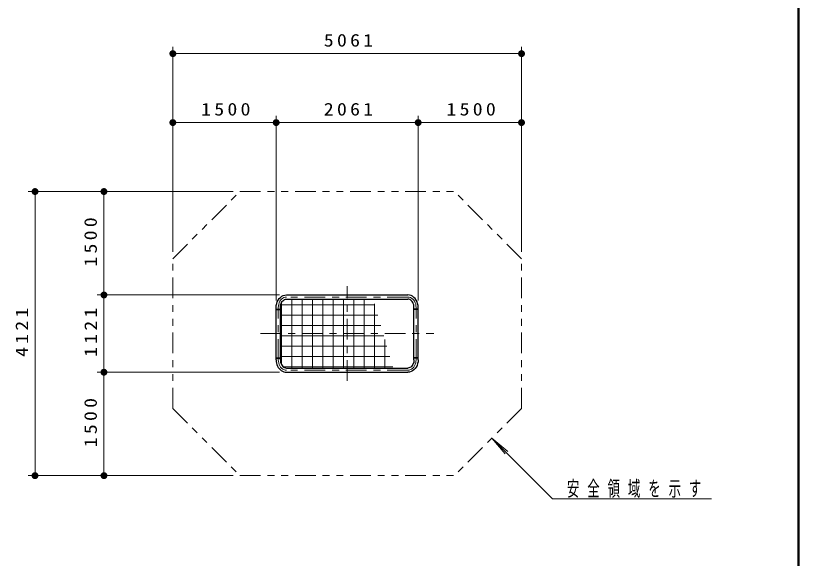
# Model space of a CAD drawing. Units: millimetres on the paper, with parts at other scales. Extents: x -385 to 0, y 0 to 267.
# Drawn here: x -113.6 to 0, y 78.7 to 157.4 of the extents above; entities that cross this region are included whole.
import ezdxf

# ---------------------------------------------------------------- set-up
doc = ezdxf.new("R2010")
doc.units = ezdxf.units.MM
doc.linetypes.add('USER2', pattern=[6, 3, -1, 1, -1])
doc.linetypes.add('USER3', pattern=[8, 3, -1, 1, -1, 1, -1])
doc.layers.add('LY_1', color=7, linetype='Continuous', lineweight=25)
doc.layers.add('LY_2', color=7, linetype='Continuous', lineweight=13)
doc.styles.add('ＭＳ ゴシック', font='')
doc.styles.get('ＭＳ ゴシック').set_extended_font_data('MS Gothic')

# ---------------------------------------------------------------- blocks, each defined once
blk = doc.blocks.new('filled_dot')
at = {"color": 0, "linetype": 'Continuous', "lineweight": -2, "const_width": 1.25}
blk.add_lwpolyline([(-0.625, 0, 1), (0.625, 0, 1)], format="xyb", close=True, dxfattribs=at)

msp = doc.modelspace()

# ---------------------------------------------------------------- linework, layer by layer
at = {"layer": 'LY_1', "lineweight": 13}
for p, q in [((-90.782, 142.909), (-90.782, 152.909)), ((-40.177, 142.909), (-40.177, 152.909)), ((-90.782, 151.909), (-40.177, 151.909)), ((-90.782, 123.169), (-90.782, 142.909)), ((-75.782, 116.107), (-75.782, 142.909)), ((-55.177, 116.107), (-55.177, 142.909)), ((-40.177, 123.169), (-40.177, 142.909)), ((-90.782, 141.909), (-75.782, 141.909)), ((-75.782, 141.909), (-55.177, 141.909)), ((-55.177, 141.909), (-40.177, 141.909)), ((-101.782, 131.909), (-111.782, 131.909)), ((-110.782, 90.704), (-110.782, 131.909)), ((-82.042, 131.909), (-101.782, 131.909)), ((-100.782, 116.909), (-100.782, 131.909)), ((-75.294, 116.909), (-101.782, 116.909)), ((-100.782, 105.704), (-100.782, 116.909)), ((-73.5, 106.309), (-73.5, 116.304)), ((-72, 106.309), (-72, 116.304)), ((-70.5, 106.309), (-70.5, 116.304)), ((-69, 106.309), (-69, 116.304)), ((-67.5, 106.309), (-67.5, 116.304)), ((-66, 106.309), (-66, 116.304)), ((-64.5, 106.309), (-64.5, 116.304)), ((-63, 106.309), (-63, 116.304)), ((-61.462, 115.5), (-75.128, 115.5)), ((-75, 106.787), (-75, 115.827)), ((-61.5, 106.309), (-61.5, 115.632)), ((-61.026, 114), (-75.177, 114)), ((-60.59, 112.5), (-75.177, 112.5)), ((-60.155, 111), (-75.177, 111)), ((-60, 106.309), (-60, 110.467)), ((-59.719, 109.5), (-75.177, 109.5)), ((-59.283, 108), (-75.177, 108)), ((-75.294, 105.704), (-101.782, 105.704)), ((-100.782, 90.704), (-100.782, 105.704)), ((-58.848, 106.5), (-74.772, 106.5)), ((-44.475, 96.147), (-42.547, 93.848)), ((-44.475, 96.147), (-42.177, 94.218)), ((-35.662, 87.334), (-44.475, 96.147)), ((-101.782, 90.704), (-111.782, 90.704)), ((-82.042, 90.704), (-101.782, 90.704)), ((-35.662, 87.334), (-12.588, 87.334))]:
    msp.add_line(p, q, dxfattribs=at)
at = {"layer": 'LY_1', "linetype": 'USER3', "lineweight": 13}
for p, q in [((-90.782, 122.169), (-81.042, 131.909)), ((-81.042, 131.909), (-49.917, 131.909)), ((-40.177, 122.169), (-49.917, 131.909)), ((-90.782, 100.444), (-90.782, 122.169)), ((-40.177, 100.444), (-40.177, 122.169)), ((-90.782, 100.444), (-81.042, 90.704)), ((-40.177, 100.444), (-49.917, 90.704)), ((-81.042, 90.704), (-49.917, 90.704))]:
    msp.add_line(p, q, dxfattribs=at)
at = {"layer": 'LY_1', "linetype": 'USER2', "lineweight": 13}
for p, q in [((-65.48, 104.448), (-65.48, 118.165)), ((-56.666, 116.607), (-74.294, 116.607)), ((-75.48, 107.507), (-75.48, 115.107)), ((-55.48, 107.507), (-55.48, 115.107)), ((-78.037, 111.307), (-52.923, 111.307)), ((-56.666, 106.007), (-74.294, 106.007))]:
    msp.add_line(p, q, dxfattribs=at)
at = {"layer": 'LY_1'}
for p, q in [((-74.294, 116.909), (-56.666, 116.909)), ((-74.294, 116.304), (-56.666, 116.304)), ((-75.782, 107.507), (-75.782, 115.107)), ((-75.73, 114.867), (-75.73, 114.807)), ((-75.73, 114.867), (-75.23, 114.867)), ((-75.73, 114.807), (-75.23, 114.807)), ((-75.23, 114.867), (-75.23, 114.807)), ((-75.177, 107.507), (-75.177, 115.107)), ((-55.782, 107.507), (-55.782, 115.107)), ((-55.23, 114.867), (-55.73, 114.867)), ((-55.73, 114.867), (-55.73, 114.807)), ((-55.23, 114.807), (-55.73, 114.807)), ((-55.23, 114.867), (-55.23, 114.807)), ((-55.177, 107.507), (-55.177, 115.107)), ((-75.73, 107.807), (-75.23, 107.807)), ((-75.73, 107.747), (-75.73, 107.807)), ((-75.73, 107.747), (-75.23, 107.747)), ((-75.23, 107.747), (-75.23, 107.807)), ((-55.73, 107.747), (-55.73, 107.807)), ((-55.23, 107.807), (-55.73, 107.807)), ((-55.23, 107.747), (-55.73, 107.747)), ((-55.23, 107.747), (-55.23, 107.807)), ((-74.294, 106.309), (-56.666, 106.309)), ((-74.294, 105.704), (-56.666, 105.704))]:
    msp.add_line(p, q, dxfattribs=at)
for points in [[(-75.782, 115.107), (-75.764, 115.389), (-75.71, 115.664), (-75.62, 115.925), (-75.498, 116.166), (-75.346, 116.381), (-75.169, 116.565), (-74.97, 116.713), (-74.754, 116.821), (-74.527, 116.887), (-74.294, 116.909)], [(-75.177, 115.107), (-75.167, 115.294), (-75.134, 115.477), (-75.081, 115.65), (-75.009, 115.811), (-74.919, 115.954), (-74.813, 116.076), (-74.695, 116.174), (-74.567, 116.246), (-74.432, 116.29), (-74.294, 116.304)], [(-55.177, 115.107), (-55.196, 115.389), (-55.25, 115.664), (-55.34, 115.925), (-55.462, 116.166), (-55.613, 116.381), (-55.791, 116.565), (-55.99, 116.713), (-56.206, 116.821), (-56.433, 116.887), (-56.666, 116.909)], [(-55.782, 115.107), (-55.793, 115.294), (-55.826, 115.477), (-55.879, 115.65), (-55.951, 115.811), (-56.041, 115.954), (-56.147, 116.076), (-56.265, 116.174), (-56.393, 116.246), (-56.528, 116.29), (-56.666, 116.304)], [(-75.782, 107.507), (-75.77, 107.271), (-75.732, 107.04), (-75.669, 106.817), (-75.583, 106.606), (-75.475, 106.409), (-75.346, 106.232), (-75.2, 106.077), (-75.038, 105.946), (-74.864, 105.841), (-74.679, 105.766), (-74.488, 105.72), (-74.294, 105.704)], [(-75.177, 107.507), (-75.167, 107.319), (-75.134, 107.137), (-75.081, 106.963), (-75.009, 106.803), (-74.919, 106.66), (-74.813, 106.538), (-74.695, 106.44), (-74.567, 106.368), (-74.432, 106.324), (-74.294, 106.309)], [(-55.177, 107.507), (-55.196, 107.225), (-55.25, 106.95), (-55.34, 106.688), (-55.462, 106.447), (-55.613, 106.232), (-55.791, 106.049), (-55.99, 105.901), (-56.206, 105.792), (-56.433, 105.726), (-56.666, 105.704)], [(-55.782, 107.507), (-55.793, 107.319), (-55.826, 107.137), (-55.879, 106.963), (-55.951, 106.803), (-56.041, 106.66), (-56.147, 106.538), (-56.265, 106.44), (-56.393, 106.368), (-56.528, 106.324), (-56.666, 106.309)]]:
    msp.add_lwpolyline(points, dxfattribs=at)
at = {"layer": 'LY_1', "linetype": 'USER2', "lineweight": 13}
for points in [[(-75.48, 115.107), (-75.465, 115.341), (-75.422, 115.57), (-75.351, 115.788), (-75.253, 115.988), (-75.133, 116.167), (-74.991, 116.32), (-74.832, 116.443), (-74.661, 116.533), (-74.48, 116.588), (-74.294, 116.607)], [(-55.48, 115.107), (-55.495, 115.341), (-55.538, 115.57), (-55.609, 115.788), (-55.706, 115.988), (-55.827, 116.167), (-55.969, 116.32), (-56.127, 116.443), (-56.299, 116.533), (-56.48, 116.588), (-56.666, 116.607)], [(-75.48, 107.507), (-75.465, 107.272), (-75.422, 107.043), (-75.351, 106.826), (-75.253, 106.625), (-75.133, 106.446), (-74.991, 106.293), (-74.832, 106.17), (-74.661, 106.08), (-74.48, 106.025), (-74.294, 106.007)], [(-55.48, 107.507), (-55.495, 107.272), (-55.538, 107.043), (-55.609, 106.826), (-55.706, 106.625), (-55.827, 106.446), (-55.969, 106.293), (-56.127, 106.17), (-56.299, 106.08), (-56.48, 106.025), (-56.666, 106.007)]]:
    msp.add_lwpolyline(points, dxfattribs=at)
at = {"layer": 'LY_2', "lineweight": 50}
msp.add_line((0, 0), (0, 267), dxfattribs=at)

# ---------------------------------------------------------------- block references
at = {"layer": 'LY_1', "lineweight": 13, "xscale": 0.4, "yscale": 0.4}
for p in [(-90.782, 151.909), (-90.782, 141.909), (-75.782, 141.909), (-55.177, 141.909)]:
    msp.add_blockref('filled_dot', p, dxfattribs=at)
for p, rotation in [((-40.177, 151.909), 180), ((-75.782, 141.909), 180), ((-55.177, 141.909), 180), ((-40.177, 141.909), 180), ((-110.782, 131.909), 270), ((-100.782, 131.909), 270), ((-100.782, 116.909), 270), ((-100.782, 116.909), 90), ((-100.782, 105.704), 270), ((-100.782, 105.704), 90), ((-110.782, 90.704), 90), ((-100.782, 90.704), 90)]:
    msp.add_blockref('filled_dot', p, dxfattribs=dict(at, rotation=rotation))

# ---------------------------------------------------------------- texts
at = {"layer": 'LY_1', "style": 'ＭＳ ゴシック'}
for s, insert, char_height, attachment_point in [('\\T1.33;\\W1.15;5061', (-65.057, 152.909), 1.833, 8), ('\\T1.33;\\W1.15;1500', (-82.861, 142.909), 1.833, 8), ('\\T1.33;\\W1.15;2061', (-65.057, 142.909), 1.833, 8), ('\\T1.33;\\W1.15;1500', (-47.256, 142.909), 1.833, 8), ('\\T1.64;\\W0.6;安全領域を示す', (-33.588, 87.484), 2.199, 7)]:
    msp.add_mtext(s, dxfattribs=dict(at, insert=insert, char_height=char_height, attachment_point=attachment_point))
at = {"layer": 'LY_1', "char_height": 1.833, "attachment_point": 8, "rotation": 90, "style": 'ＭＳ ゴシック'}
for s, insert in [('\\T1.33;\\W1.15;1500', (-101.782, 124.83)), ('\\T1.33;\\W1.15;4121', (-111.782, 111.728)), ('\\T1.33;\\W1.15;1121', (-101.782, 111.73)), ('\\T1.33;\\W1.15;1500', (-101.782, 98.625))]:
    msp.add_mtext(s, dxfattribs=dict(at, insert=insert))

doc.saveas('drawing.dxf')
